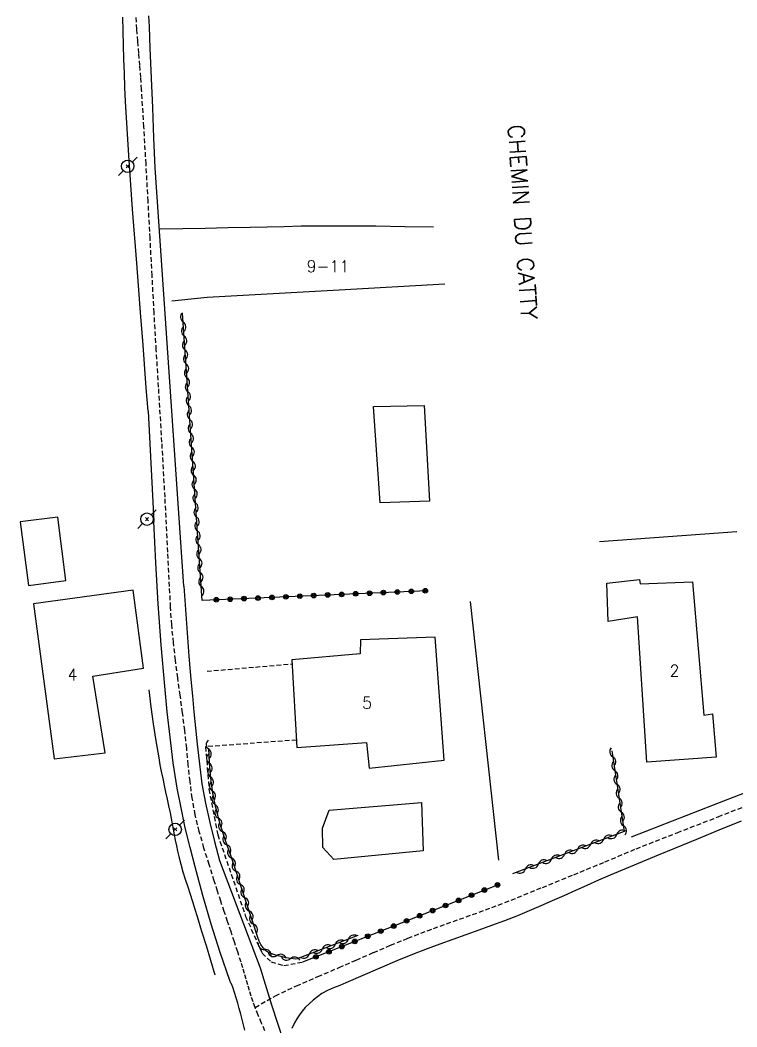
# Model space of a CAD drawing. Header units: millimetres. Extents: x 156000 to 157001, y 155000 to 156000.
# Drawn here: x 156256.7 to 156333.8, y 155355.5 to 155463.7 of the extents above; entities that cross this region are included whole.
import ezdxf
from ezdxf.enums import TextEntityAlignment as Align

# ---------------------------------------------------------------- set-up
doc = ezdxf.new("R2010")
doc.units = ezdxf.units.MM
doc.linetypes.add('DASHED', pattern=[0.75, 0.5, -0.25])
doc.layers.get('0').update_dxf_attribs({"linetype": 'CONTINUOUS'})
for name, color, linetype in [('W0001', 6, 'DASHED'), ('W0008', 7, 'CONTINUOUS'), ('W0017', 7, 'CONTINUOUS'), ('W0071', 7, 'CONTINUOUS'), ('W0101', 7, 'CONTINUOUS'), ('W0104', 1, 'CONTINUOUS'), ('W0112', 1, 'DASHED'), ('W0300', 7, 'CONTINUOUS'), ('W0303', 7, 'CONTINUOUS'), ('W0310', 3, 'CONTINUOUS'), ('W0323', 7, 'CONTINUOUS'), ('W0473', 7, 'CONTINUOUS'), ('W0515', 5, 'CONTINUOUS'), ('W0989', 7, 'CONTINUOUS'), ('W0991', 7, 'CONTINUOUS')]:
    doc.layers.add(name, color=color, linetype=linetype)
doc.styles.get("Standard").update_dxf_attribs({"font": 'romans.shx', "width": 0.85})

# ---------------------------------------------------------------- blocks, each defined once
blk = doc.blocks.new('T473')
for p, q in [((-0.166667, 0.166667), (0.166667, -0.166667)), ((-0.166667, -0.166667), (0.166667, 0.166667)), ((0.500001, 0.500001), (1.000002, 1.000002)), ((-1.000002, -1.000002), (-0.500001, -0.500001))]:
    blk.add_line(p, q)
blk.add_ellipse((0, 0), major_axis=(0.471405, 0.471405), ratio=1, start_param=5.4977871438, end_param=11.780972451)
blk = doc.blocks.new('t310o')
at = {"color": 0, "linetype": 'Continuous'}
for centre, start, end in [((-0.5, 0.38), 216.8699, 323.1304), ((0.5, -0.37), 36.8699, 143.1303)]:
    blk.add_arc(centre, 0.625, start, end, dxfattribs=at)
blk = doc.blocks.new('t323o')
at = {"color": 0, "linetype": 'Continuous'}
for radius in [0.25, 0.15]:
    blk.add_circle((0, 0), radius, dxfattribs=at)

msp = doc.modelspace()

# ---------------------------------------------------------------- linework, layer by layer
at = {"layer": 'W0001'}
for points in [[(156281.96, 155357.57), (156281.74, 155358.17), (156281.54, 155358.78), (156281.36, 155359.38), (156281.18, 155359.99), (156281, 155360.61), (156280.82, 155361.22), (156280.64, 155361.83), (156280.45, 155362.43), (156280.1, 155363.53), (156279.73, 155364.62), (156279.37, 155365.71), (156279, 155366.8), (156278.63, 155367.89), (156278.27, 155368.99), (156277.91, 155370.08), (156277.57, 155371.18), (156277.01, 155372.94), (156276.46, 155374.71), (156275.95, 155376.49), (156275.52, 155378.29), (156275.2, 155380.07), (156274.96, 155381.87), (156274.77, 155383.67), (156274.6, 155385.46), (156274.39, 155387.36), (156274.16, 155389.25), (156273.9, 155391.13), (156273.64, 155393.02), (156273.4, 155394.91), (156273.18, 155396.8), (156272.99, 155398.7), (156272.87, 155400.6), (156272.57, 155406.52), (156272.27, 155412.44), (156271.94, 155418.35), (156271.58, 155424.27), (156271.33, 155428.27), (156271.1, 155432.26), (156270.88, 155436.26), (156270.67, 155440.27), (156270.45, 155444.27), (156270.23, 155448.27), (156270, 155452.27), (156269.75, 155456.26), (156269.66, 155457.57), (156269.56, 155458.87), (156269.45, 155460.17), (156269.34, 155461.47), (156269.24, 155462.77), (156269.15, 155464.08)], [(156281.96, 155357.57), (156284.14, 155358.81), (156286.41, 155359.88), (156288.71, 155360.88), (156291, 155361.86), (156292.84, 155362.66), (156294.69, 155363.47), (156296.54, 155364.25), (156298.4, 155365.01), (156299.78, 155365.55), (156301.16, 155366.06), (156302.55, 155366.56), (156303.95, 155367.05), (156305.34, 155367.55), (156306.73, 155368.05), (156308.11, 155368.57), (156309.49, 155369.11), (156312.86, 155370.47), (156316.23, 155371.84), (156319.59, 155373.22), (156322.94, 155374.63), (156327.36, 155376.36), (156331.78, 155378.08), (156336.2, 155379.8)], [(156283.02, 155355.05), (156282.65, 155355.88), (156282.29, 155356.72), (156281.96, 155357.57)]]:
    msp.add_lwpolyline(points, dxfattribs=at)
at = {"layer": 'W0008'}
for points in [[(156270.46, 155421.67), (156270.26, 155424.2), (156270.06, 155426.74), (156269.87, 155429.28), (156269.68, 155431.81), (156269.24, 155437.61), (156268.79, 155443.4), (156268.38, 155449.19), (156268.03, 155454.99), (156267.96, 155456.5), (156267.9, 155458.01), (156267.84, 155459.52), (156267.8, 155461.03), (156267.76, 155462.54), (156267.72, 155464.05)], [(156271.2, 155447.86), (156271.08, 155451.08), (156270.95, 155454.29), (156270.83, 155457.5), (156270.69, 155460.71), (156270.64, 155461.87), (156270.59, 155463.03), (156270.53, 155464.18)], [(156274.3, 155402.87), (156271.2, 155447.86)], [(156270.46, 155421.67), (156271.08, 155409.81)], [(156280.87, 155355.12), (156280.71, 155355.69), (156280.56, 155356.28), (156280.41, 155356.86), (156280.25, 155357.44), (156280.1, 155358.02), (156279.93, 155358.6), (156279.76, 155359.17), (156279.56, 155359.74), (156279.53, 155359.83), (156279.49, 155359.92), (156279.45, 155360.01), (156279.41, 155360.1), (156279.36, 155360.19), (156279.32, 155360.28), (156279.28, 155360.37), (156279.25, 155360.46), (156278.19, 155363.47), (156277.23, 155366.52), (156276.35, 155369.59), (156275.51, 155372.68), (156274.96, 155374.78), (156274.45, 155376.89), (156273.99, 155379.02), (156273.58, 155381.15), (156273.16, 155383.88), (156272.81, 155386.63), (156272.51, 155389.37), (156272.25, 155392.12), (156271.87, 155396.54), (156271.54, 155400.96), (156271.28, 155405.38), (156271.08, 155409.81)], [(156274.3, 155402.87), (156274.46, 155400.36), (156274.64, 155397.85), (156274.84, 155395.34), (156275.05, 155392.83), (156275.21, 155391.09), (156275.37, 155389.36), (156275.54, 155387.62), (156275.73, 155385.89), (156276.24, 155381.61), (156276.64, 155379.54), (156277.09, 155377.47), (156277.59, 155375.42), (156278.12, 155373.37), (156282.5, 155361.83), (156283.73, 155357.86), (156285.01, 155353.91)]]:
    msp.add_lwpolyline(points, dxfattribs=at)
at = {"layer": 'W0017'}
msp.add_lwpolyline([(156302.37, 155435.33), (156290.99, 155434.7), (156276.81, 155433.89), (156273.01, 155433.51)], dxfattribs=at)
at = {"layer": 'W0071'}
for points in [[(156322.44, 155375.91), (156326.86, 155377.63), (156331.28, 155379.36), (156335.7, 155381.07), (156340.13, 155382.78), (156345.27, 155384.76), (156350.41, 155386.74), (156355.55, 155388.71), (156360.7, 155390.67)], [(156334.23, 155377.6), (156331.84, 155376.62), (156329.45, 155375.64), (156327.06, 155374.65), (156325.33, 155373.94), (156323.6, 155373.23), (156321.87, 155372.51), (156320.15, 155371.78), (156318.9, 155371.24), (156317.65, 155370.69), (156316.41, 155370.14), (156315.17, 155369.58), (156313.92, 155369.03), (156312.68, 155368.48), (156311.43, 155367.95), (156310.17, 155367.43), (156308.79, 155366.89), (156307.4, 155366.37), (156306.01, 155365.87), (156304.62, 155365.37), (156303.23, 155364.88), (156301.83, 155364.38), (156300.45, 155363.86), (156299.07, 155363.33), (156297.22, 155362.57), (156295.38, 155361.79), (156293.55, 155361), (156291.72, 155360.2), (156291.07, 155359.93), (156290.41, 155359.67), (156289.76, 155359.39), (156289.14, 155359.05), (156288.66, 155358.72), (156288.19, 155358.36), (156287.76, 155357.97), (156287.35, 155357.55), (156287.02, 155357.17), (156286.72, 155356.77), (156286.45, 155356.35), (156286.2, 155355.91), (156285.91, 155355.3)]]:
    msp.add_lwpolyline(points, dxfattribs=at)
at = {"layer": 'W0101'}
for points in [[(156319.78, 155403.2), (156323.3, 155403.59), (156323.37, 155403.13), (156323.36, 155403.13), (156329.02, 155403.34), (156330.22, 155389), (156331.15, 155389.12), (156331.55, 155384.49), (156324.11, 155383.95), (156323.09, 155399.57), (156319.95, 155399.08)], [(156258.12, 155400.98), (156260.36, 155384.29), (156265.82, 155384.95), (156264.49, 155393.2), (156269.94, 155394.04), (156268.85, 155402.42)], [(156301.33, 155397.37), (156293.31, 155397.08), (156293.27, 155395.59), (156285.91, 155394.95), (156286.45, 155385.51), (156293.94, 155386.07), (156294.23, 155383.29), (156302.29, 155384.17)]]:
    msp.add_lwpolyline(points, close=True, dxfattribs=at)
at = {"layer": 'W0104'}
msp.add_lwpolyline([(156256.69, 155409.77), (156257.58, 155402.95), (156261.62, 155403.48), (156260.73, 155410.3)], close=True, dxfattribs=at)
at = {"layer": 'W0112'}
for points in [[(156276.79, 155393.72), (156285.93, 155394.51)], [(156286.4, 155386.31), (156276.63, 155385.6)], [(156276.63, 155385.6), (156277, 155381.03), (156277.94, 155376.14), (156280.94, 155367.36), (156282.71, 155363.39), (156283.69, 155362.46), (156285.05, 155362.06), (156287.11, 155362.46)]]:
    msp.add_lwpolyline(points, dxfattribs=at)
at = {"layer": 'W0300'}
for points in [[(156301.16, 155441.45), (156298.05, 155441.51), (156294.94, 155441.56), (156291.83, 155441.58), (156288.72, 155441.58), (156286.9, 155441.56), (156285.08, 155441.52), (156283.26, 155441.48), (156281.44, 155441.44), (156279.02, 155441.39), (156276.6, 155441.34), (156274.17, 155441.29), (156271.75, 155441.24)], [(156333.77, 155408.69), (156319.01, 155407.65)]]:
    msp.add_lwpolyline(points, dxfattribs=at)
at = {"layer": 'W0303'}
for points in [[(156305.09, 155401.22), (156308.15, 155373.39)], [(156270.53, 155391.73), (156270.76, 155389.9), (156271.01, 155388.06), (156271.28, 155386.23), (156271.59, 155384.4), (156271.72, 155383.66), (156271.87, 155382.92), (156272.02, 155382.18), (156272.18, 155381.44), (156272.34, 155380.7), (156272.5, 155379.96), (156272.66, 155379.23), (156272.81, 155378.49), (156272.93, 155377.9), (156273.04, 155377.31), (156273.15, 155376.72), (156273.26, 155376.13), (156273.37, 155375.55), (156273.49, 155374.96), (156273.61, 155374.37), (156273.76, 155373.79), (156273.97, 155372.98), (156274.2, 155372.16), (156274.45, 155371.36), (156274.71, 155370.55), (156274.97, 155369.75), (156275.23, 155368.95), (156275.48, 155368.14), (156275.73, 155367.34), (156276.21, 155365.77), (156276.68, 155364.21), (156277.15, 155362.64), (156277.62, 155361.07)]]:
    msp.add_lwpolyline(points, dxfattribs=at)
at = {"layer": 'W0310'}
for points in [[(156276.28, 155401.33), (156274.16, 155432.21)], [(156282.27, 155365.1), (156281.69, 155366.84), (156281.11, 155368.58), (156280.53, 155370.32), (156279.96, 155372.06), (156279.37, 155373.79), (156278.76, 155375.52), (156278.19, 155377.26), (156277.73, 155379.04), (156277.42, 155380.62), (156277.2, 155382.22), (156277.04, 155383.82), (156276.97, 155385.43)], [(156320.32, 155385.15), (156321.66, 155376.48), (156309.63, 155371.92)], [(156286.33, 155362.76), (156285.81, 155362.82), (156285.29, 155362.91), (156284.77, 155363.03), (156284.26, 155363.17), (156283.97, 155363.26), (156283.67, 155363.36), (156283.39, 155363.49), (156283.12, 155363.67), (156282.83, 155363.97), (156282.59, 155364.32), (156282.4, 155364.7), (156282.27, 155365.1)], [(156293, 155365.29), (156286.38, 155362.77)]]:
    msp.add_lwpolyline(points, dxfattribs=at)
at = {"layer": 'W0323'}
for points in [[(156300.45, 155402.38), (156276.28, 155401.33)], [(156287.11, 155362.46), (156308.32, 155370.86)]]:
    msp.add_lwpolyline(points, dxfattribs=at)
at = {"layer": 'W0515'}
for points in [[(156300.14, 155422.31), (156300.72, 155412.02), (156295.4, 155411.81), (156294.71, 155422.18)], [(156289.91, 155378.79), (156299.84, 155379.6), (156300.05, 155374.41), (156290.42, 155373.48), (156289.26, 155374.77), (156289.22, 155376.85)]]:
    msp.add_lwpolyline(points, close=True, dxfattribs=at)

# ---------------------------------------------------------------- block references
at = {"layer": 'W0310'}
for p, rotation in [((156274.23, 155431.26), 93.92538266807453), ((156274.33, 155429.76), 93.92538266807453), ((156274.43, 155428.27), 93.92538266807453), ((156274.54, 155426.77), 93.92538266807453), ((156274.64, 155425.27), 93.92538266807453), ((156274.74, 155423.78), 93.92538266807453), ((156274.84, 155422.28), 93.92538266807453), ((156274.95, 155420.79), 93.92538266807453), ((156275.05, 155419.29), 93.92538266807453), ((156275.15, 155417.79), 93.92538266807453), ((156275.26, 155416.3), 93.92538266807453), ((156275.36, 155414.8), 93.92538266807453), ((156275.46, 155413.3), 93.92538266807453), ((156275.56, 155411.81), 93.92538266807453), ((156275.67, 155410.31), 93.92538266807453), ((156275.77, 155408.81), 93.92538266807453), ((156275.87, 155407.32), 93.92538266807453), ((156275.97, 155405.82), 93.92538266807453), ((156276.08, 155404.32), 93.92538266807453), ((156276.18, 155402.83), 93.92538266807453), ((156276.98, 155385.32), 92.63234405545222), ((156277.04, 155383.82), 95.38463590367907), ((156320.42, 155384.51), 278.8221605384297), ((156320.65, 155383.03), 278.8221605384297), ((156277.19, 155382.33), 95.38463590367907), ((156320.88, 155381.55), 278.8221605384297), ((156277.39, 155380.84), 98.13692893229735), ((156277.67, 155379.37), 100.8892231386822), ((156321.11, 155380.07), 278.8221605384297), ((156321.34, 155378.58), 278.8221605384297), ((156278.02, 155377.91), 104.5185424882031), ((156321.57, 155377.1), 278.8221605384297), ((156278.45, 155376.47), 108.1281733691462), ((156278.93, 155375.05), 109.5789485394637), ((156319.44, 155375.64), 200.7774202127984), ((156320.85, 155376.17), 200.7774202127984), ((156316.64, 155374.58), 200.7774202127984), ((156318.04, 155375.11), 200.7774202127984), ((156279.43, 155373.64), 108.8588636674689), ((156313.83, 155373.51), 200.7774202127984), ((156315.24, 155374.04), 200.7774202127984), ((156279.91, 155372.22), 108.8588636674689), ((156311.03, 155372.45), 200.7774202127984), ((156312.43, 155372.98), 200.7774202127984), ((156280.38, 155370.79), 108.113023310252), ((156280.85, 155369.37), 108.2502281884999), ((156281.32, 155367.94), 108.3874330282135), ((156281.79, 155366.52), 108.5246378310077), ((156291.99, 155364.91), 200.8260069687096), ((156282.99, 155363.81), 134.2378428331878), ((156289.18, 155363.84), 200.8260069687096), ((156290.59, 155364.37), 200.8260069687096), ((156284.32, 155363.16), 164.023605760996), ((156285.78, 155362.82), 170.0825477376835), ((156287.78, 155363.31), 200.8260069687096)]:
    msp.add_blockref('t310o', p, dxfattribs=dict(at, rotation=rotation))
at = {"layer": 'W0323'}
for p, rotation in [((156282.28, 155401.59), 182.4828659196083), ((156283.77, 155401.66), 182.4828659196083), ((156285.27, 155401.72), 182.4828659196083), ((156286.77, 155401.79), 182.4828659196083), ((156288.27, 155401.85), 182.4828659196083), ((156289.77, 155401.92), 182.4828659196083), ((156291.27, 155401.98), 182.4828659196083), ((156292.77, 155402.05), 182.4828659196083), ((156294.27, 155402.11), 182.4828659196083), ((156295.76, 155402.18), 182.4828659196083), ((156297.26, 155402.24), 182.4828659196083), ((156298.76, 155402.31), 182.4828659196083), ((156300.26, 155402.37), 182.4828659196083), ((156277.78, 155401.4), 182.4828659196083), ((156279.28, 155401.46), 182.4828659196083), ((156280.78, 155401.53), 182.4828659196083), ((156306.63, 155370.19), 21.60552724263242), ((156308.03, 155370.74), 21.60552724263242), ((156303.84, 155369.08), 21.60552724263242), ((156305.24, 155369.64), 21.60552724263242), ((156301.05, 155367.98), 21.60552724263242), ((156302.45, 155368.53), 21.60552724263242), ((156298.26, 155366.88), 21.60552724263242), ((156299.66, 155367.43), 21.60552724263242), ((156296.87, 155366.32), 21.60552724263242), ((156294.08, 155365.22), 21.60552724263242), ((156295.47, 155365.77), 21.60552724263242), ((156291.29, 155364.11), 21.60552724263242), ((156292.68, 155364.67), 21.60552724263242), ((156288.5, 155363.01), 21.60552724263242), ((156289.9, 155363.56), 21.60552724263242)]:
    msp.add_blockref('t323o', p, dxfattribs=dict(at, rotation=rotation))
at = {"layer": 'W0473'}
for p in [(156268.26, 155448.01), (156270.33, 155410.07), (156273.36, 155376.71)]:
    msp.add_blockref('T473', p, dxfattribs=at)

# ---------------------------------------------------------------- texts
at = {"layer": 'W0989'}
msp.add_text('CHEMIN DU CATTY', height=1.75, rotation=273.9519, dxfattribs=at).set_placement((156309.14, 155452.45))
at = {"layer": 'W0991'}
for s, p in [('9-11', (156289.8, 155437.27)), (' 2', (156326.64, 155393.77)), ('4', (156262.32, 155393.36)), ('5', (156294.01, 155390.33))]:
    msp.add_text(s, height=1.25, dxfattribs=at).set_placement(p, align=Align.MIDDLE_CENTER)

doc.saveas('drawing.dxf')
